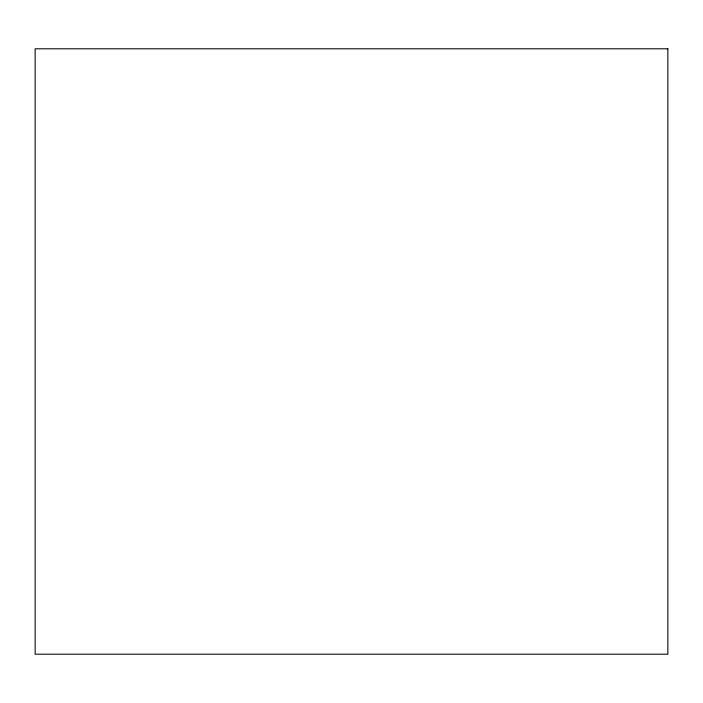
<?xml version="1.0" encoding="UTF-8"?>
<svg xmlns="http://www.w3.org/2000/svg" width="703" height="703" viewBox="0 0 703 703"><rect width="100%" height="100%" fill="white"/><g stroke="black" fill="none" stroke-linecap="round" stroke-linejoin="round"><path stroke-width="1.05" d="M667.85 48.797L35.15 48.797L35.15 654.203L667.85 654.203L667.85 48.797"/></g></svg>
